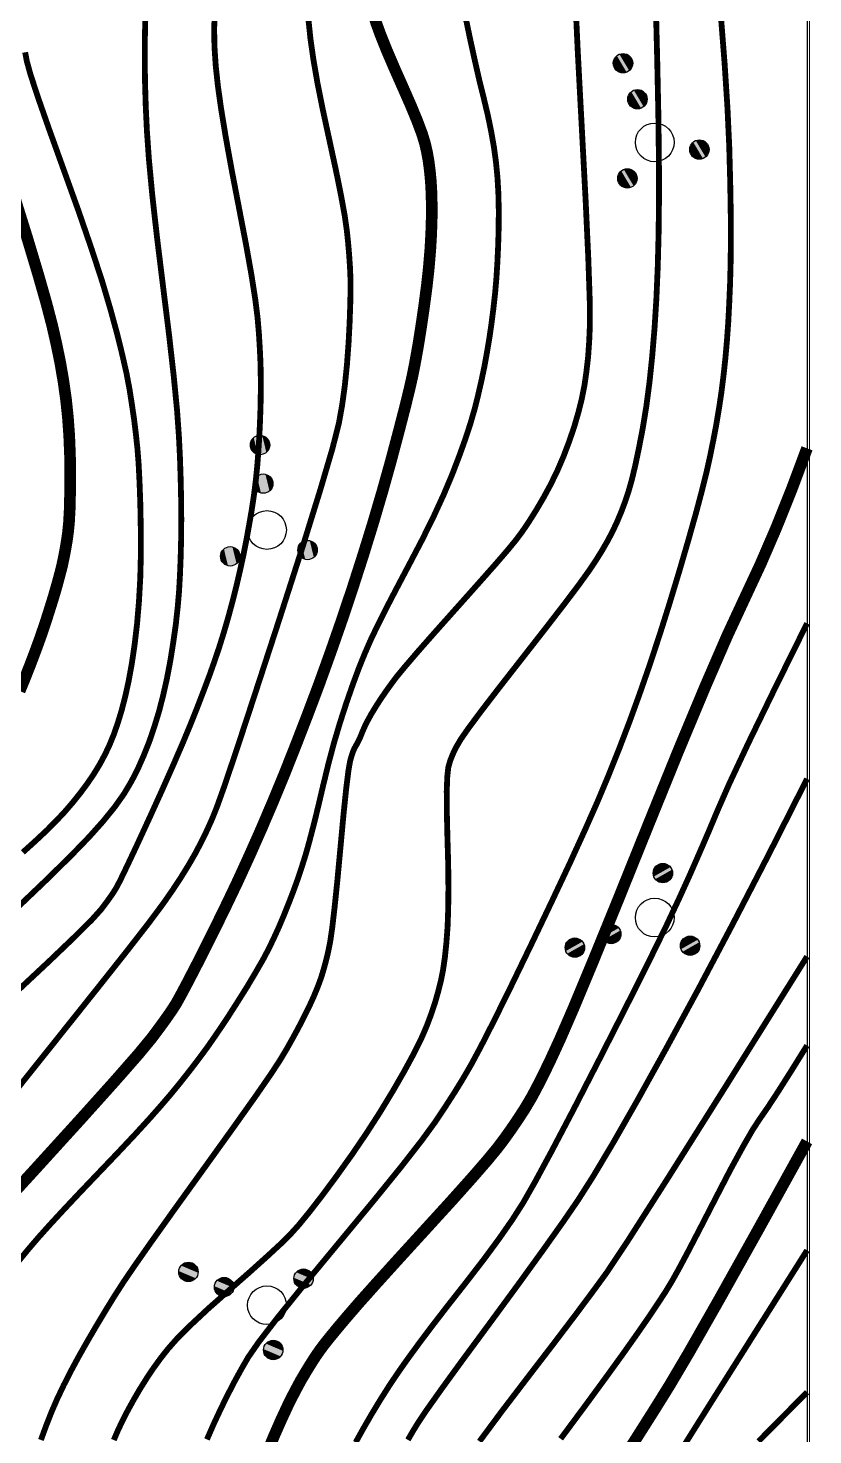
# Model space of a CAD drawing. Extents: x 396500 to 398250, y 1005980 to 1008200.
# Drawn here: x 398239.96 to 398250.08, y 1007892.37 to 1007910.51 of the extents above; entities that cross this region are included whole.
import ezdxf

# ---------------------------------------------------------------- set-up
doc = ezdxf.new("R2010")
doc.units = 0
doc.header["$LTSCALE"] = 0.5
doc.layers.get('0').update_dxf_attribs({"linetype": 'CONTINUOUS'})
doc.layers.add('ASSIST', color=7, linetype='CONTINUOUS', plot=False)
doc.layers.add('DGX', color=2, linetype='CONTINUOUS')
doc.layers.add('ZBTZ', color=3, linetype='CONTINUOUS')
doc.layers.add('绘图层', color=6, linetype='CONTINUOUS', lineweight=5)
doc.linetypes.add('1161', pattern='A,0,[149,AAA.SHX,S=0.15,R=0,X=0,Y=0],-1.6', length=1.6)

# ---------------------------------------------------------------- blocks, each defined once
blk = doc.blocks.new('*U110')
at = {"linetype": 'Continuous'}
for points in [[(-0.25, 2.2), (-0.238, 2.123), (-0.238, 2.277)], [(-0.238, 2.277), (-0.202, 2.053), (-0.202, 2.347)], [(-0.202, 2.053), (-0.238, 2.277), (-0.238, 2.123)], [(-0.202, 2.347), (-0.147, 1.998), (-0.147, 2.402)], [(-0.147, 1.998), (-0.202, 2.347), (-0.202, 2.053)], [(-0.147, 2.402), (-0.077, 1.962), (-0.077, 2.438)], [(-0.077, 1.962), (-0.147, 2.402), (-0.147, 1.998)], [(-0.077, 2.438), (0, 1.95), (0, 2.45)], [(0, 1.95), (-0.077, 2.438), (-0.077, 1.962)], [(0, 2.45), (0.077, 1.962), (0.077, 2.438)], [(0.077, 1.962), (0, 2.45), (0, 1.95)], [(0.077, 2.438), (0.147, 1.998), (0.147, 2.402)], [(0.147, 1.998), (0.077, 2.438), (0.077, 1.962)], [(0.147, 2.402), (0.202, 2.053), (0.202, 2.347)], [(0.202, 2.053), (0.147, 2.402), (0.147, 1.998)], [(0.202, 2.347), (0.238, 2.123), (0.238, 2.277)], [(0.238, 2.123), (0.202, 2.347), (0.202, 2.053)], [(0.25, 2.2), (0.238, 2.277), (0.238, 2.123)]]:
    blk.add_solid(points, dxfattribs=at)
blk = doc.blocks.new('*U109')
at = {"linetype": 'Continuous'}
for points in [[(-0.25, 1.2), (-0.238, 1.123), (-0.238, 1.277)], [(-0.238, 1.277), (-0.202, 1.053), (-0.202, 1.347)], [(-0.202, 1.053), (-0.238, 1.277), (-0.238, 1.123)], [(-0.202, 1.347), (-0.147, 0.998), (-0.147, 1.402)], [(-0.147, 0.998), (-0.202, 1.347), (-0.202, 1.053)], [(-0.147, 1.402), (-0.077, 0.962), (-0.077, 1.438)], [(-0.077, 0.962), (-0.147, 1.402), (-0.147, 0.998)], [(-0.077, 1.438), (0, 0.95), (0, 1.45)], [(0, 0.95), (-0.077, 1.438), (-0.077, 0.962)], [(0, 1.45), (0.077, 0.962), (0.077, 1.438)], [(0.077, 0.962), (0, 1.45), (0, 0.95)], [(0.077, 1.438), (0.147, 0.998), (0.147, 1.402)], [(0.147, 0.998), (0.077, 1.438), (0.077, 0.962)], [(0.147, 1.402), (0.202, 1.053), (0.202, 1.347)], [(0.202, 1.053), (0.147, 1.402), (0.147, 0.998)], [(0.202, 1.347), (0.238, 1.123), (0.238, 1.277)], [(0.238, 1.123), (0.202, 1.347), (0.202, 1.053)], [(0.25, 1.2), (0.238, 1.277), (0.238, 1.123)]]:
    blk.add_solid(points, dxfattribs=at)
blk = doc.blocks.new('*U108')
at = {"linetype": 'Continuous'}
for points in [[(-1.147, -0.398), (-1.077, -0.838), (-1.077, -0.362)], [(-1.077, -0.362), (-1, -0.85), (-1, -0.35)], [(-1, -0.85), (-1.077, -0.362), (-1.077, -0.838)], [(-1, -0.35), (-0.923, -0.838), (-0.923, -0.362)], [(-0.923, -0.838), (-1, -0.35), (-1, -0.85)], [(-0.923, -0.362), (-0.853, -0.802), (-0.853, -0.398)], [(-0.853, -0.802), (-0.923, -0.362), (-0.923, -0.838)], [(-1.25, -0.6), (-1.238, -0.677), (-1.238, -0.523)], [(-1.238, -0.523), (-1.202, -0.747), (-1.202, -0.453)], [(-1.202, -0.747), (-1.238, -0.523), (-1.238, -0.677)], [(-1.202, -0.453), (-1.147, -0.802), (-1.147, -0.398)], [(-1.147, -0.802), (-1.202, -0.453), (-1.202, -0.747)], [(-1.077, -0.838), (-1.147, -0.398), (-1.147, -0.802)], [(-0.853, -0.398), (-0.798, -0.747), (-0.798, -0.453)], [(-0.798, -0.747), (-0.853, -0.398), (-0.853, -0.802)], [(-0.798, -0.453), (-0.762, -0.677), (-0.762, -0.523)], [(-0.762, -0.677), (-0.798, -0.453), (-0.798, -0.747)], [(-0.75, -0.6), (-0.762, -0.523), (-0.762, -0.677)]]:
    blk.add_solid(points, dxfattribs=at)
blk = doc.blocks.new('*U107')
at = {"linetype": 'Continuous'}
for points in [[(0.853, -0.398), (0.923, -0.838), (0.923, -0.362)], [(0.923, -0.362), (1, -0.85), (1, -0.35)], [(1, -0.85), (0.923, -0.362), (0.923, -0.838)], [(1, -0.35), (1.077, -0.838), (1.077, -0.362)], [(1.077, -0.838), (1, -0.35), (1, -0.85)], [(1.077, -0.362), (1.147, -0.802), (1.147, -0.398)], [(1.147, -0.802), (1.077, -0.362), (1.077, -0.838)], [(0.75, -0.6), (0.762, -0.677), (0.762, -0.523)], [(0.762, -0.523), (0.798, -0.747), (0.798, -0.453)], [(0.798, -0.747), (0.762, -0.523), (0.762, -0.677)], [(0.798, -0.453), (0.853, -0.802), (0.853, -0.398)], [(0.853, -0.802), (0.798, -0.453), (0.798, -0.747)], [(0.923, -0.838), (0.853, -0.398), (0.853, -0.802)], [(1.147, -0.398), (1.202, -0.747), (1.202, -0.453)], [(1.202, -0.747), (1.147, -0.398), (1.147, -0.802)], [(1.202, -0.453), (1.238, -0.677), (1.238, -0.523)], [(1.238, -0.677), (1.202, -0.453), (1.202, -0.747)], [(1.25, -0.6), (1.238, -0.523), (1.238, -0.677)]]:
    blk.add_solid(points, dxfattribs=at)
blk = doc.blocks.new('gc160')
for centre, radius in [((0, 2.2), 0.25), ((0, 1.2), 0.25), ((0, 0), 0.5), ((-1, -0.6), 0.25), ((1, -0.6), 0.25)]:
    blk.add_circle(centre, radius)
at = {"linetype": 'Continuous'}
for name in ['*U110', '*U109', '*U108', '*U107']:
    blk.add_blockref(name, (0, 0), dxfattribs=at)

msp = doc.modelspace()

# ---------------------------------------------------------------- linework, layer by layer
at = {"layer": 'ASSIST', "linetype": '1161', "flags": 128}
for points in [[(398250, 1007980.181), (398250, 1007900.306)], [(398250, 1007900.306), (398250, 1007900.306), (398249.986, 1007800)]]:
    msp.add_lwpolyline(points, dxfattribs=at)
at = {"layer": 'DGX', "linetype": 'Continuous', "const_width": 0.075}
for points in [[(398240.121, 1007892.301), (398240.191, 1007892.492), (398240.261, 1007892.669), (398240.333, 1007892.835), (398240.412, 1007893.001), (398240.503, 1007893.181), (398240.607, 1007893.374), (398240.723, 1007893.579), (398240.844, 1007893.786), (398240.961, 1007893.981), (398241.074, 1007894.164), (398241.184, 1007894.335), (398241.331, 1007894.551), (398241.553, 1007894.868), (398241.851, 1007895.286), (398242.224, 1007895.804), (398242.594, 1007896.319), (398242.881, 1007896.723), (398243.085, 1007897.018), (398243.206, 1007897.203), (398243.285, 1007897.335), (398243.362, 1007897.472), (398243.439, 1007897.613), (398243.514, 1007897.759), (398243.585, 1007897.902), (398243.645, 1007898.034), (398243.695, 1007898.157), (398243.736, 1007898.269), (398243.769, 1007898.379), (398243.8, 1007898.493), (398243.828, 1007898.611), (398243.852, 1007898.734), (398243.877, 1007898.904), (398243.907, 1007899.162), (398243.943, 1007899.51), (398243.984, 1007899.948), (398244.024, 1007900.378), (398244.058, 1007900.706), (398244.086, 1007900.931), (398244.107, 1007901.054), (398244.125, 1007901.12), (398244.144, 1007901.176), (398244.163, 1007901.221), (398244.183, 1007901.257), (398244.203, 1007901.291), (398244.224, 1007901.333), (398244.246, 1007901.383), (398244.269, 1007901.441), (398244.298, 1007901.507), (398244.336, 1007901.583), (398244.383, 1007901.668), (398244.441, 1007901.763), (398244.504, 1007901.861), (398244.571, 1007901.959), (398244.641, 1007902.056), (398244.713, 1007902.152), (398244.817, 1007902.278), (398244.979, 1007902.467), (398245.201, 1007902.719), (398245.481, 1007903.033), (398245.761, 1007903.347), (398245.983, 1007903.598), (398246.146, 1007903.787), (398246.25, 1007903.914), (398246.328, 1007904.019), (398246.412, 1007904.143), (398246.502, 1007904.286), (398246.598, 1007904.449), (398246.693, 1007904.624), (398246.781, 1007904.805), (398246.861, 1007904.991), (398246.934, 1007905.184), (398246.999, 1007905.375), (398247.053, 1007905.561), (398247.097, 1007905.739), (398247.131, 1007905.912), (398247.156, 1007906.087), (398247.177, 1007906.273), (398247.191, 1007906.471), (398247.2, 1007906.681), (398247.198, 1007907.001), (398247.18, 1007907.531), (398247.146, 1007908.27), (398247.096, 1007909.22), (398247.044, 1007910.203), (398247.005, 1007911.044)], [(398241.061, 1007892.3), (398241.116, 1007892.429), (398241.176, 1007892.555), (398241.243, 1007892.685), (398241.317, 1007892.819), (398241.398, 1007892.958), (398241.484, 1007893.095), (398241.572, 1007893.227), (398241.664, 1007893.354), (398241.759, 1007893.475), (398241.88, 1007893.612), (398242.053, 1007893.784), (398242.276, 1007893.992), (398242.55, 1007894.235), (398242.823, 1007894.475), (398243.045, 1007894.675), (398243.216, 1007894.833), (398243.335, 1007894.951), (398243.443, 1007895.07), (398243.578, 1007895.235), (398243.741, 1007895.445), (398243.931, 1007895.701), (398244.129, 1007895.978), (398244.316, 1007896.253), (398244.492, 1007896.526), (398244.657, 1007896.798), (398244.804, 1007897.053), (398244.926, 1007897.278), (398245.023, 1007897.472), (398245.094, 1007897.636), (398245.15, 1007897.784), (398245.199, 1007897.929), (398245.241, 1007898.074), (398245.277, 1007898.216), (398245.307, 1007898.366), (398245.331, 1007898.533), (398245.35, 1007898.718), (398245.365, 1007898.92), (398245.373, 1007899.15), (398245.376, 1007899.419), (398245.373, 1007899.728), (398245.363, 1007900.076), (398245.355, 1007900.408), (398245.354, 1007900.669), (398245.361, 1007900.858), (398245.374, 1007900.976), (398245.398, 1007901.061), (398245.433, 1007901.15), (398245.479, 1007901.244), (398245.537, 1007901.342), (398245.635, 1007901.483), (398245.8, 1007901.705), (398246.032, 1007902.007), (398246.332, 1007902.391), (398246.635, 1007902.779), (398246.879, 1007903.095), (398247.062, 1007903.338), (398247.186, 1007903.51), (398247.276, 1007903.644), (398247.356, 1007903.773), (398247.428, 1007903.898), (398247.492, 1007904.019), (398247.548, 1007904.139), (398247.601, 1007904.264), (398247.65, 1007904.393), (398247.695, 1007904.526), (398247.739, 1007904.679), (398247.784, 1007904.867), (398247.831, 1007905.09), (398247.881, 1007905.348), (398247.928, 1007905.636), (398247.969, 1007905.949), (398248.004, 1007906.286), (398248.034, 1007906.648), (398248.058, 1007907.032), (398248.075, 1007907.436), (398248.086, 1007907.86), (398248.091, 1007908.303), (398248.09, 1007908.801), (398248.083, 1007909.388), (398248.069, 1007910.063), (398248.05, 1007910.828)], [(398239.791, 1007898.068), (398240.225, 1007898.474), (398240.554, 1007898.789), (398240.779, 1007899.013), (398240.899, 1007899.146), (398240.962, 1007899.23), (398241.017, 1007899.306), (398241.063, 1007899.375), (398241.1, 1007899.435), (398241.15, 1007899.533), (398241.237, 1007899.714), (398241.361, 1007899.978), (398241.521, 1007900.325), (398241.688, 1007900.693), (398241.833, 1007901.02), (398241.956, 1007901.305), (398242.057, 1007901.548), (398242.143, 1007901.765), (398242.222, 1007901.971), (398242.295, 1007902.165), (398242.36, 1007902.348), (398242.421, 1007902.529), (398242.48, 1007902.718), (398242.537, 1007902.914), (398242.592, 1007903.118), (398242.644, 1007903.324), (398242.691, 1007903.528), (398242.735, 1007903.729), (398242.774, 1007903.927), (398242.808, 1007904.117), (398242.838, 1007904.289), (398242.862, 1007904.446), (398242.881, 1007904.586), (398242.897, 1007904.725), (398242.912, 1007904.881), (398242.925, 1007905.052), (398242.937, 1007905.239), (398242.946, 1007905.432), (398242.953, 1007905.623), (398242.956, 1007905.812), (398242.956, 1007905.998), (398242.953, 1007906.185), (398242.944, 1007906.377), (398242.932, 1007906.573), (398242.915, 1007906.774), (398242.885, 1007907.015), (398242.835, 1007907.335), (398242.764, 1007907.732), (398242.673, 1007908.206), (398242.58, 1007908.689), (398242.504, 1007909.11), (398242.445, 1007909.47), (398242.403, 1007909.768), (398242.375, 1007910.028), (398242.359, 1007910.274), (398242.355, 1007910.505), (398242.364, 1007910.723)], [(398239.816, 1007894.587), (398239.953, 1007894.754), (398240.082, 1007894.905), (398240.225, 1007895.065), (398240.404, 1007895.259), (398240.618, 1007895.487), (398240.868, 1007895.749), (398241.119, 1007896.012), (398241.335, 1007896.242), (398241.516, 1007896.44), (398241.662, 1007896.605), (398241.79, 1007896.754), (398241.914, 1007896.905), (398242.034, 1007897.057), (398242.152, 1007897.211), (398242.271, 1007897.372), (398242.394, 1007897.55), (398242.523, 1007897.742), (398242.656, 1007897.95), (398242.784, 1007898.154), (398242.892, 1007898.336), (398242.983, 1007898.494), (398243.055, 1007898.63), (398243.118, 1007898.76), (398243.182, 1007898.9), (398243.247, 1007899.052), (398243.312, 1007899.213), (398243.376, 1007899.379), (398243.434, 1007899.539), (398243.486, 1007899.696), (398243.534, 1007899.848), (398243.581, 1007900.015), (398243.634, 1007900.218), (398243.693, 1007900.456), (398243.757, 1007900.729), (398243.826, 1007901.014), (398243.899, 1007901.289), (398243.977, 1007901.552), (398244.059, 1007901.805), (398244.141, 1007902.041), (398244.22, 1007902.255), (398244.297, 1007902.445), (398244.37, 1007902.613), (398244.455, 1007902.791), (398244.566, 1007903.014), (398244.705, 1007903.281), (398244.869, 1007903.592), (398245.038, 1007903.915), (398245.186, 1007904.215), (398245.314, 1007904.494), (398245.422, 1007904.75), (398245.513, 1007904.987), (398245.592, 1007905.207), (398245.659, 1007905.411), (398245.713, 1007905.597), (398245.758, 1007905.777), (398245.8, 1007905.959), (398245.839, 1007906.144), (398245.873, 1007906.332), (398245.905, 1007906.521), (398245.932, 1007906.709), (398245.956, 1007906.898), (398245.977, 1007907.086), (398245.994, 1007907.28), (398246.007, 1007907.486), (398246.017, 1007907.704), (398246.024, 1007907.934), (398246.025, 1007908.165), (398246.02, 1007908.383), (398246.008, 1007908.59), (398245.989, 1007908.784), (398245.963, 1007908.976), (398245.928, 1007909.175), (398245.886, 1007909.381), (398245.835, 1007909.595), (398245.778, 1007909.824), (398245.72, 1007910.079), (398245.658, 1007910.36), (398245.594, 1007910.667)], [(398239.834, 1007896.854), (398240.344, 1007897.493), (398240.84, 1007898.115), (398241.232, 1007898.61), (398241.518, 1007898.978), (398241.698, 1007899.22), (398241.82, 1007899.395), (398241.929, 1007899.561), (398242.027, 1007899.72), (398242.114, 1007899.871), (398242.191, 1007900.018), (398242.263, 1007900.166), (398242.33, 1007900.315), (398242.39, 1007900.465), (398242.484, 1007900.727), (398242.649, 1007901.216), (398242.884, 1007901.931), (398243.191, 1007902.873), (398243.496, 1007903.823), (398243.726, 1007904.565), (398243.883, 1007905.099), (398243.965, 1007905.425), (398244.006, 1007905.655), (398244.04, 1007905.903), (398244.067, 1007906.167), (398244.088, 1007906.449), (398244.102, 1007906.72), (398244.11, 1007906.952), (398244.114, 1007907.145), (398244.112, 1007907.299), (398244.106, 1007907.437), (398244.096, 1007907.584), (398244.083, 1007907.738), (398244.066, 1007907.9), (398244.038, 1007908.097), (398243.991, 1007908.355), (398243.926, 1007908.676), (398243.843, 1007909.059), (398243.758, 1007909.451), (398243.688, 1007909.8), (398243.635, 1007910.107), (398243.597, 1007910.372), (398243.571, 1007910.621)], [(398242.262, 1007892.308), (398242.351, 1007892.511), (398242.443, 1007892.708), (398242.535, 1007892.894), (398242.624, 1007893.066), (398242.711, 1007893.224), (398242.795, 1007893.369), (398242.93, 1007893.564), (398243.168, 1007893.873), (398243.51, 1007894.297), (398243.955, 1007894.835), (398244.406, 1007895.38), (398244.766, 1007895.824), (398245.034, 1007896.168), (398245.211, 1007896.411), (398245.337, 1007896.601), (398245.456, 1007896.786), (398245.566, 1007896.965), (398245.667, 1007897.139), (398245.788, 1007897.364), (398245.958, 1007897.697), (398246.176, 1007898.138), (398246.442, 1007898.688), (398246.713, 1007899.256), (398246.947, 1007899.754), (398247.142, 1007900.182), (398247.3, 1007900.539), (398247.438, 1007900.868), (398247.574, 1007901.208), (398247.708, 1007901.559), (398247.84, 1007901.922), (398247.971, 1007902.298), (398248.1, 1007902.689), (398248.228, 1007903.095), (398248.355, 1007903.515), (398248.472, 1007903.916), (398248.569, 1007904.261), (398248.646, 1007904.551), (398248.704, 1007904.785), (398248.75, 1007904.992), (398248.792, 1007905.199), (398248.831, 1007905.404), (398248.865, 1007905.608), (398248.896, 1007905.816), (398248.923, 1007906.031), (398248.947, 1007906.252), (398248.967, 1007906.48), (398248.984, 1007906.717), (398248.997, 1007906.966), (398249.008, 1007907.227), (398249.015, 1007907.5), (398249.018, 1007907.802), (398249.016, 1007908.15), (398249.009, 1007908.544), (398248.997, 1007908.984), (398248.974, 1007909.484), (398248.937, 1007910.059), (398248.886, 1007910.708)], [(398250, 1007902.834), (398249.577, 1007901.978), (398249.243, 1007901.29), (398248.999, 1007900.77), (398248.845, 1007900.419), (398248.731, 1007900.147), (398248.611, 1007899.869), (398248.485, 1007899.582), (398248.352, 1007899.289), (398248.187, 1007898.937), (398247.961, 1007898.475), (398247.675, 1007897.905), (398247.329, 1007897.225), (398246.986, 1007896.558), (398246.706, 1007896.025), (398246.49, 1007895.625), (398246.339, 1007895.36), (398246.203, 1007895.147), (398246.034, 1007894.904), (398245.833, 1007894.631), (398245.6, 1007894.329), (398245.365, 1007894.03), (398245.162, 1007893.767), (398244.991, 1007893.539), (398244.85, 1007893.346), (398244.727, 1007893.171), (398244.608, 1007892.993), (398244.494, 1007892.813), (398244.384, 1007892.631), (398244.279, 1007892.449), (398244.179, 1007892.269)], [(398250, 1007900.829), (398249.503, 1007899.848), (398249.034, 1007898.941), (398248.594, 1007898.108), (398248.182, 1007897.348), (398247.814, 1007896.684), (398247.502, 1007896.137), (398247.247, 1007895.709), (398247.05, 1007895.399), (398246.853, 1007895.112), (398246.598, 1007894.753), (398246.287, 1007894.323), (398245.919, 1007893.821), (398245.562, 1007893.337), (398245.288, 1007892.96), (398245.096, 1007892.689), (398244.986, 1007892.525), (398244.918, 1007892.414), (398244.853, 1007892.302)], [(398250, 1007898.537), (398248.98, 1007896.908), (398248.211, 1007895.687), (398247.691, 1007894.873), (398247.421, 1007894.466), (398247.248, 1007894.229), (398247.021, 1007893.924), (398246.739, 1007893.552), (398246.402, 1007893.113), (398246.063, 1007892.669), (398245.776, 1007892.282)], [(398250, 1007897.389), (398249.796, 1007897.061), (398249.628, 1007896.796), (398249.495, 1007896.593), (398249.398, 1007896.453), (398249.301, 1007896.306), (398249.172, 1007896.081), (398249.008, 1007895.78), (398248.812, 1007895.401), (398248.617, 1007895.022), (398248.46, 1007894.72), (398248.34, 1007894.495), (398248.257, 1007894.347), (398248.181, 1007894.222), (398248.081, 1007894.068), (398247.957, 1007893.883), (398247.808, 1007893.668), (398247.627, 1007893.412), (398247.402, 1007893.101), (398247.134, 1007892.735), (398246.823, 1007892.316)], [(398250, 1007894.747), (398248.841, 1007892.91), (398247.985, 1007891.547)], [(398250, 1007892.917), (398249.374, 1007892.283)]]:
    msp.add_lwpolyline(points, dxfattribs=at)
at = {"layer": 'DGX', "color": 3, "linetype": 'Continuous', "lineweight": -2, "const_width": 0.15}
for points in [[(398244.402, 1007910.715), (398244.446, 1007910.575), (398244.5, 1007910.427), (398244.573, 1007910.244), (398244.666, 1007910.026), (398244.778, 1007909.773), (398244.888, 1007909.523), (398244.974, 1007909.315), (398245.036, 1007909.149), (398245.074, 1007909.024), (398245.099, 1007908.915), (398245.12, 1007908.798), (398245.136, 1007908.672), (398245.149, 1007908.538), (398245.157, 1007908.391), (398245.161, 1007908.23), (398245.16, 1007908.053), (398245.154, 1007907.861), (398245.142, 1007907.652), (398245.123, 1007907.424), (398245.096, 1007907.179), (398245.061, 1007906.915), (398245.023, 1007906.655), (398244.986, 1007906.422), (398244.949, 1007906.215), (398244.914, 1007906.035), (398244.87, 1007905.841), (398244.808, 1007905.591), (398244.729, 1007905.286), (398244.633, 1007904.925), (398244.523, 1007904.532), (398244.405, 1007904.131), (398244.279, 1007903.723), (398244.145, 1007903.306), (398244.005, 1007902.887), (398243.861, 1007902.474), (398243.714, 1007902.066), (398243.563, 1007901.664), (398243.411, 1007901.271), (398243.261, 1007900.892), (398243.111, 1007900.529), (398242.962, 1007900.18), (398242.81, 1007899.837), (398242.651, 1007899.49), (398242.484, 1007899.141), (398242.31, 1007898.788), (398242.149, 1007898.468), (398242.02, 1007898.218), (398241.924, 1007898.037), (398241.861, 1007897.924), (398241.806, 1007897.839), (398241.736, 1007897.738), (398241.651, 1007897.621), (398241.552, 1007897.488), (398241.379, 1007897.278), (398241.074, 1007896.93), (398240.638, 1007896.444), (398240.07, 1007895.819), (398239.508, 1007895.203)], [(398243.026, 1007892.109), (398243.126, 1007892.35), (398243.222, 1007892.568), (398243.312, 1007892.761), (398243.396, 1007892.927), (398243.472, 1007893.068), (398243.543, 1007893.188), (398243.607, 1007893.292), (398243.664, 1007893.381), (398243.715, 1007893.454), (398243.772, 1007893.531), (398243.85, 1007893.629), (398243.948, 1007893.748), (398244.067, 1007893.889), (398244.226, 1007894.073), (398244.447, 1007894.321), (398244.73, 1007894.634), (398245.074, 1007895.011), (398245.414, 1007895.384), (398245.682, 1007895.684), (398245.879, 1007895.911), (398246.006, 1007896.065), (398246.096, 1007896.184), (398246.185, 1007896.309), (398246.273, 1007896.439), (398246.361, 1007896.574), (398246.455, 1007896.733), (398246.562, 1007896.936), (398246.682, 1007897.182), (398246.815, 1007897.471), (398246.991, 1007897.876), (398247.238, 1007898.469), (398247.556, 1007899.249), (398247.946, 1007900.217), (398248.344, 1007901.198), (398248.686, 1007902.017), (398248.971, 1007902.675), (398249.201, 1007903.17), (398249.402, 1007903.601), (398249.602, 1007904.065), (398249.801, 1007904.562), (398250, 1007905.093)], [(398250, 1007896.152), (398249.365, 1007895.004), (398248.858, 1007894.097), (398248.479, 1007893.431), (398248.228, 1007893.006), (398248.029, 1007892.686), (398247.806, 1007892.334), (398247.561, 1007891.95)]]:
    msp.add_lwpolyline(points, dxfattribs=at)
at = {"layer": 'DGX', "linetype": 'Continuous', "const_width": 0.075, "flags": 128}
for points in [[(398241.467, 1007910.623), (398241.461, 1007910.359), (398241.46, 1007910.087), (398241.464, 1007909.801), (398241.473, 1007909.5), (398241.488, 1007909.184), (398241.514, 1007908.817), (398241.557, 1007908.36), (398241.618, 1007907.815), (398241.696, 1007907.181), (398241.774, 1007906.551), (398241.834, 1007906.021), (398241.876, 1007905.589), (398241.9, 1007905.257), (398241.914, 1007904.977), (398241.923, 1007904.703), (398241.929, 1007904.435), (398241.931, 1007904.173), (398241.929, 1007903.921), (398241.923, 1007903.682), (398241.914, 1007903.456), (398241.902, 1007903.244), (398241.884, 1007903.034), (398241.86, 1007902.817), (398241.828, 1007902.592), (398241.791, 1007902.359), (398241.747, 1007902.128), (398241.698, 1007901.908), (398241.644, 1007901.699), (398241.584, 1007901.502), (398241.52, 1007901.314), (398241.449, 1007901.135), (398241.374, 1007900.965), (398241.292, 1007900.803), (398241.195, 1007900.639), (398241.072, 1007900.465), (398240.921, 1007900.279), (398240.744, 1007900.081), (398240.512, 1007899.841), (398240.195, 1007899.529), (398239.792, 1007899.144)], [(398239.918, 1007910.201), (398239.939, 1007910.087), (398239.986, 1007909.917), (398240.08, 1007909.629), (398240.222, 1007909.222), (398240.411, 1007908.697), (398240.609, 1007908.146), (398240.776, 1007907.66), (398240.913, 1007907.24), (398241.018, 1007906.885), (398241.101, 1007906.58), (398241.169, 1007906.306), (398241.224, 1007906.064), (398241.264, 1007905.853), (398241.294, 1007905.66), (398241.322, 1007905.47), (398241.345, 1007905.282), (398241.365, 1007905.096), (398241.381, 1007904.893), (398241.393, 1007904.651), (398241.403, 1007904.372), (398241.409, 1007904.054), (398241.41, 1007903.725), (398241.402, 1007903.412), (398241.385, 1007903.113), (398241.361, 1007902.83), (398241.33, 1007902.565), (398241.294, 1007902.321), (398241.254, 1007902.099), (398241.21, 1007901.898), (398241.163, 1007901.716), (398241.113, 1007901.551), (398241.061, 1007901.402), (398241.007, 1007901.269), (398240.948, 1007901.144), (398240.881, 1007901.019), (398240.805, 1007900.894), (398240.721, 1007900.77), (398240.63, 1007900.647), (398240.533, 1007900.526), (398240.43, 1007900.406), (398240.32, 1007900.289), (398240.197, 1007900.165), (398240.053, 1007900.03), (398239.888, 1007899.881)]]:
    msp.add_lwpolyline(points, dxfattribs=at)
at = {"layer": 'DGX', "color": 3, "linetype": 'Continuous', "lineweight": -2, "const_width": 0.15, "flags": 128}
msp.add_lwpolyline([(398239.791, 1007908.297), (398239.953, 1007907.778), (398240.086, 1007907.334), (398240.191, 1007906.967), (398240.267, 1007906.675), (398240.324, 1007906.425), (398240.373, 1007906.183), (398240.413, 1007905.948), (398240.445, 1007905.721), (398240.469, 1007905.493), (398240.486, 1007905.254), (398240.496, 1007905.006), (398240.499, 1007904.748), (398240.497, 1007904.504), (398240.492, 1007904.299), (398240.483, 1007904.133), (398240.47, 1007904.005), (398240.455, 1007903.898), (398240.437, 1007903.792), (398240.417, 1007903.688), (398240.395, 1007903.584), (398240.367, 1007903.473), (398240.332, 1007903.343), (398240.29, 1007903.196), (398240.239, 1007903.032), (398240.183, 1007902.856), (398240.122, 1007902.676), (398240.056, 1007902.493), (398239.985, 1007902.306), (398239.914, 1007902.125), (398239.847, 1007901.962)], dxfattribs=at)
at = {"layer": '绘图层', "linetype": 'Continuous', "flags": 128}
msp.add_lwpolyline([(397850.03, 1008199.993), (397850.03, 1007799.993), (398250.03, 1007799.993), (398250.03, 1008199.993)], close=True, dxfattribs=at)

# ---------------------------------------------------------------- block references
at = {"layer": 'ZBTZ', "linetype": 'Continuous', "yscale": 0.5}
for p, xscale, rotation in [((398248.036, 1007909.039), 0.5000000000085593, 21.81951353173415), ((398243.036, 1007904.039), 0.500000000008168, 4.663838617377869), ((398248.036, 1007899.039), 0.5000000000240729, 110.6137272258543), ((398243.036, 1007894.039), 0.5000000000125432, 67.01864681088549)]:
    msp.add_blockref('gc160', p, dxfattribs=dict(at, xscale=xscale, rotation=rotation))

doc.saveas('drawing.dxf')
